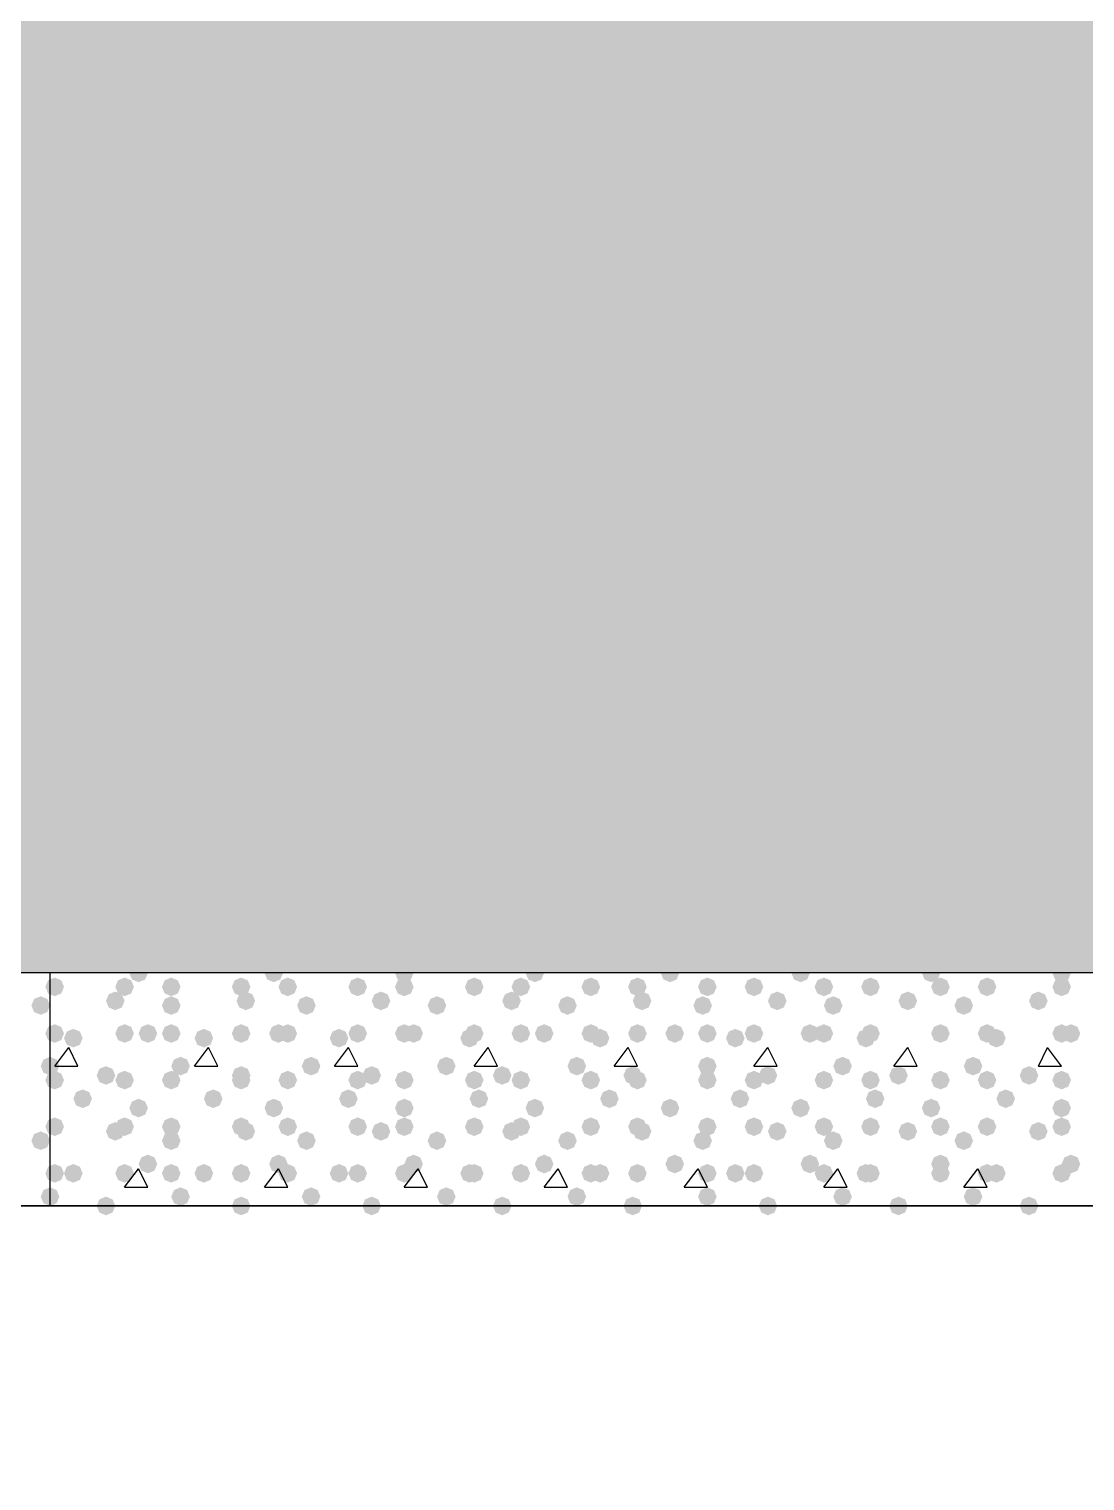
# Model space of a CAD drawing. Header units: millimetres. Extents: x 0 to 420, y 0 to 297.
# Drawn here: x 48.41 to 58, y 180.93 to 194.12 of the extents above; entities that cross this region are included whole.
import ezdxf

# ---------------------------------------------------------------- set-up
doc = ezdxf.new("R2010")
doc.units = ezdxf.units.MM
doc.layers.get('0').update_dxf_attribs({"linetype": 'CONTINUOUS'})

msp = doc.modelspace()

# ---------------------------------------------------------------- hatches: boundary and pattern name
at = {"true_color": 0x000008}
h = msp.add_hatch(color=0, dxfattribs=at)
h.paths.add_polyline_path([(194.775667, 204.639333), (33.401, 204.639333), (194.775667, 185.547)], flags=0)
h.paths.add_polyline_path([(33.401, 204.639333), (194.775667, 185.547), (33.401, 185.547)], flags=0)
for points in [[(49.487667, 185.547), (49.462796, 185.487204), (49.403, 185.462333), (49.343204, 185.487204), (49.318333, 185.547), (49.343204, 185.606796), (49.403, 185.631667), (49.462796, 185.606796)], [(50.715333, 185.547), (50.690463, 185.487204), (50.630667, 185.462333), (50.570871, 185.487204), (50.546, 185.547), (50.570871, 185.606796), (50.630667, 185.631667), (50.690462, 185.606796)], [(51.900667, 185.547), (51.875796, 185.487204), (51.816, 185.462333), (51.756204, 185.487204), (51.731333, 185.547), (51.756204, 185.606796), (51.816, 185.631667), (51.875796, 185.606796)], [(53.086, 185.547), (53.061129, 185.487204), (53.001333, 185.462333), (52.941537, 185.487204), (52.916667, 185.547), (52.941537, 185.606796), (53.001333, 185.631667), (53.061129, 185.606796)], [(54.313667, 185.547), (54.288796, 185.487204), (54.229, 185.462333), (54.169204, 185.487204), (54.144333, 185.547), (54.169204, 185.606796), (54.229, 185.631667), (54.288796, 185.606796)], [(55.499, 185.547), (55.474129, 185.487204), (55.414333, 185.462333), (55.354538, 185.487204), (55.329667, 185.547), (55.354537, 185.606796), (55.414333, 185.631667), (55.474129, 185.606796)], [(56.684333, 185.547), (56.659462, 185.487204), (56.599667, 185.462333), (56.539871, 185.487204), (56.515, 185.547), (56.539871, 185.606796), (56.599667, 185.631667), (56.659462, 185.606796)], [(57.869667, 185.547), (57.844796, 185.487204), (57.785, 185.462333), (57.725204, 185.487204), (57.700333, 185.547), (57.725204, 185.606796), (57.785, 185.631667), (57.844796, 185.606796)], [(48.725667, 185.42), (48.700796, 185.360204), (48.641, 185.335333), (48.581204, 185.360204), (48.556333, 185.42), (48.581204, 185.479796), (48.641, 185.504667), (48.700796, 185.479796)], [(49.360667, 185.42), (49.335796, 185.360204), (49.276, 185.335333), (49.216204, 185.360204), (49.191333, 185.42), (49.216204, 185.479796), (49.276, 185.504667), (49.335796, 185.479796)], [(49.784, 185.42), (49.759129, 185.360204), (49.699333, 185.335333), (49.639538, 185.360204), (49.614667, 185.42), (49.639537, 185.479796), (49.699333, 185.504667), (49.759129, 185.479796)], [(50.419, 185.42), (50.394129, 185.360204), (50.334333, 185.335333), (50.274538, 185.360204), (50.249667, 185.42), (50.274537, 185.479796), (50.334333, 185.504667), (50.394129, 185.479796)], [(50.842333, 185.42), (50.817463, 185.360204), (50.757667, 185.335333), (50.697871, 185.360204), (50.673, 185.42), (50.697871, 185.479796), (50.757667, 185.504667), (50.817462, 185.479796)], [(51.477333, 185.42), (51.452463, 185.360204), (51.392667, 185.335333), (51.332871, 185.360204), (51.308, 185.42), (51.332871, 185.479796), (51.392667, 185.504667), (51.452462, 185.479796)], [(51.900667, 185.42), (51.875796, 185.360204), (51.816, 185.335333), (51.756204, 185.360204), (51.731333, 185.42), (51.756204, 185.479796), (51.816, 185.504667), (51.875796, 185.479796)], [(52.535667, 185.42), (52.510796, 185.360204), (52.451, 185.335333), (52.391204, 185.360204), (52.366333, 185.42), (52.391204, 185.479796), (52.451, 185.504667), (52.510796, 185.479796)], [(52.959, 185.42), (52.934129, 185.360204), (52.874333, 185.335333), (52.814538, 185.360204), (52.789667, 185.42), (52.814537, 185.479796), (52.874333, 185.504667), (52.934129, 185.479796)], [(53.594, 185.42), (53.569129, 185.360204), (53.509333, 185.335333), (53.449538, 185.360204), (53.424667, 185.42), (53.449537, 185.479796), (53.509333, 185.504667), (53.569129, 185.479796)], [(54.017333, 185.42), (53.992463, 185.360204), (53.932667, 185.335333), (53.872871, 185.360204), (53.848, 185.42), (53.872871, 185.479796), (53.932667, 185.504667), (53.992462, 185.479796)], [(54.652333, 185.42), (54.627463, 185.360204), (54.567667, 185.335333), (54.507871, 185.360204), (54.483, 185.42), (54.507871, 185.479796), (54.567667, 185.504667), (54.627462, 185.479796)], [(55.075667, 185.42), (55.050796, 185.360204), (54.991, 185.335333), (54.931204, 185.360204), (54.906333, 185.42), (54.931204, 185.479796), (54.991, 185.504667), (55.050796, 185.479796)], [(55.710667, 185.42), (55.685796, 185.360204), (55.626, 185.335333), (55.566204, 185.360204), (55.541333, 185.42), (55.566204, 185.479796), (55.626, 185.504667), (55.685796, 185.479796)], [(56.134, 185.42), (56.109129, 185.360204), (56.049333, 185.335333), (55.989538, 185.360204), (55.964667, 185.42), (55.989537, 185.479796), (56.049333, 185.504667), (56.109129, 185.479796)], [(56.769, 185.42), (56.744129, 185.360204), (56.684333, 185.335333), (56.624538, 185.360204), (56.599667, 185.42), (56.624537, 185.479796), (56.684333, 185.504667), (56.744129, 185.479796)], [(57.192333, 185.42), (57.167463, 185.360204), (57.107667, 185.335333), (57.047871, 185.360204), (57.023, 185.42), (57.047871, 185.479796), (57.107667, 185.504667), (57.167462, 185.479796)], [(57.869667, 185.42), (57.844796, 185.360204), (57.785, 185.335333), (57.725204, 185.360204), (57.700333, 185.42), (57.725204, 185.479796), (57.785, 185.504667), (57.844796, 185.479796)], [(49.276, 185.293), (49.251129, 185.233204), (49.191333, 185.208333), (49.131537, 185.233204), (49.106667, 185.293), (49.131537, 185.352796), (49.191333, 185.377667), (49.251129, 185.352796)], [(49.784, 185.250667), (49.759129, 185.190871), (49.699333, 185.166), (49.639538, 185.190871), (49.614667, 185.250667), (49.639537, 185.310462), (49.699333, 185.335333), (49.759129, 185.310463)], [(50.461333, 185.293), (50.436462, 185.233204), (50.376667, 185.208333), (50.316871, 185.233204), (50.292, 185.293), (50.316871, 185.352796), (50.376667, 185.377667), (50.436462, 185.352796)], [(51.011667, 185.250667), (50.986796, 185.190871), (50.927, 185.166), (50.867204, 185.190871), (50.842333, 185.250667), (50.867204, 185.310462), (50.927, 185.335333), (50.986796, 185.310463)], [(51.689, 185.293), (51.664129, 185.233204), (51.604333, 185.208333), (51.544538, 185.233204), (51.519667, 185.293), (51.544537, 185.352796), (51.604333, 185.377667), (51.664129, 185.352796)], [(52.197, 185.250667), (52.172129, 185.190871), (52.112333, 185.166), (52.052538, 185.190871), (52.027667, 185.250667), (52.052537, 185.310462), (52.112333, 185.335333), (52.172129, 185.310463)], [(52.874333, 185.293), (52.849462, 185.233204), (52.789667, 185.208333), (52.729871, 185.233204), (52.705, 185.293), (52.729871, 185.352796), (52.789667, 185.377667), (52.849462, 185.352796)], [(53.382333, 185.250667), (53.357463, 185.190871), (53.297667, 185.166), (53.237871, 185.190871), (53.213, 185.250667), (53.237871, 185.310462), (53.297667, 185.335333), (53.357462, 185.310463)], [(54.059667, 185.293), (54.034796, 185.233204), (53.975, 185.208333), (53.915204, 185.233204), (53.890333, 185.293), (53.915204, 185.352796), (53.975, 185.377667), (54.034796, 185.352796)], [(54.61, 185.250667), (54.585129, 185.190871), (54.525333, 185.166), (54.465538, 185.190871), (54.440667, 185.250667), (54.465537, 185.310462), (54.525333, 185.335333), (54.585129, 185.310463)], [(55.287333, 185.293), (55.262463, 185.233204), (55.202667, 185.208333), (55.142871, 185.233204), (55.118, 185.293), (55.142871, 185.352796), (55.202667, 185.377667), (55.262462, 185.352796)], [(55.795333, 185.250667), (55.770463, 185.190871), (55.710667, 185.166), (55.650871, 185.190871), (55.626, 185.250667), (55.650871, 185.310462), (55.710667, 185.335333), (55.770462, 185.310463)], [(56.472667, 185.293), (56.447796, 185.233204), (56.388, 185.208333), (56.328204, 185.233204), (56.303333, 185.293), (56.328204, 185.352796), (56.388, 185.377667), (56.447796, 185.352796)], [(56.980667, 185.250667), (56.955796, 185.190871), (56.896, 185.166), (56.836204, 185.190871), (56.811333, 185.250667), (56.836204, 185.310462), (56.896, 185.335333), (56.955796, 185.310463)], [(57.658, 185.293), (57.633129, 185.233204), (57.573333, 185.208333), (57.513537, 185.233204), (57.488667, 185.293), (57.513537, 185.352796), (57.573333, 185.377667), (57.633129, 185.352796)], [(48.725667, 184.996667), (48.700796, 184.936871), (48.641, 184.912), (48.581204, 184.936871), (48.556333, 184.996667), (48.581204, 185.056462), (48.641, 185.081333), (48.700796, 185.056463)], [(48.895, 184.954333), (48.870129, 184.894537), (48.810333, 184.869667), (48.750538, 184.894537), (48.725667, 184.954333), (48.750537, 185.014129), (48.810333, 185.039), (48.870129, 185.014129)], [(49.360667, 184.996667), (49.335796, 184.936871), (49.276, 184.912), (49.216204, 184.936871), (49.191333, 184.996667), (49.216204, 185.056462), (49.276, 185.081333), (49.335796, 185.056463)], [(49.572333, 184.996667), (49.547463, 184.936871), (49.487667, 184.912), (49.427871, 184.936871), (49.403, 184.996667), (49.427871, 185.056462), (49.487667, 185.081333), (49.547462, 185.056463)], [(49.784, 184.996667), (49.759129, 184.936871), (49.699333, 184.912), (49.639538, 184.936871), (49.614667, 184.996667), (49.639537, 185.056462), (49.699333, 185.081333), (49.759129, 185.056463)], [(50.080333, 184.954333), (50.055463, 184.894537), (49.995667, 184.869667), (49.935871, 184.894537), (49.911, 184.954333), (49.935871, 185.014129), (49.995667, 185.039), (50.055462, 185.014129)], [(50.419, 184.996667), (50.394129, 184.936871), (50.334333, 184.912), (50.274538, 184.936871), (50.249667, 184.996667), (50.274537, 185.056462), (50.334333, 185.081333), (50.394129, 185.056463)], [(50.757667, 184.996667), (50.732796, 184.936871), (50.673, 184.912), (50.613204, 184.936871), (50.588333, 184.996667), (50.613204, 185.056462), (50.673, 185.081333), (50.732796, 185.056463)], [(50.842333, 184.996667), (50.817463, 184.936871), (50.757667, 184.912), (50.697871, 184.936871), (50.673, 184.996667), (50.697871, 185.056462), (50.757667, 185.081333), (50.817462, 185.056463)], [(51.308, 184.954333), (51.283129, 184.894537), (51.223333, 184.869667), (51.163537, 184.894537), (51.138667, 184.954333), (51.163537, 185.014129), (51.223333, 185.039), (51.283129, 185.014129)], [(51.477333, 184.996667), (51.452463, 184.936871), (51.392667, 184.912), (51.332871, 184.936871), (51.308, 184.996667), (51.332871, 185.056462), (51.392667, 185.081333), (51.452462, 185.056463)], [(51.900667, 184.996667), (51.875796, 184.936871), (51.816, 184.912), (51.756204, 184.936871), (51.731333, 184.996667), (51.756204, 185.056462), (51.816, 185.081333), (51.875796, 185.056463)], [(51.985333, 184.996667), (51.960463, 184.936871), (51.900667, 184.912), (51.840871, 184.936871), (51.816, 184.996667), (51.840871, 185.056462), (51.900667, 185.081333), (51.960462, 185.056463)], [(52.493333, 184.954333), (52.468463, 184.894537), (52.408667, 184.869667), (52.348871, 184.894537), (52.324, 184.954333), (52.348871, 185.014129), (52.408667, 185.039), (52.468462, 185.014129)], [(52.535667, 184.996667), (52.510796, 184.936871), (52.451, 184.912), (52.391204, 184.936871), (52.366333, 184.996667), (52.391204, 185.056462), (52.451, 185.081333), (52.510796, 185.056463)], [(52.959, 184.996667), (52.934129, 184.936871), (52.874333, 184.912), (52.814538, 184.936871), (52.789667, 184.996667), (52.814537, 185.056462), (52.874333, 185.081333), (52.934129, 185.056463)], [(53.170667, 184.996667), (53.145796, 184.936871), (53.086, 184.912), (53.026204, 184.936871), (53.001333, 184.996667), (53.026204, 185.056462), (53.086, 185.081333), (53.145796, 185.056463)], [(53.594, 184.996667), (53.569129, 184.936871), (53.509333, 184.912), (53.449538, 184.936871), (53.424667, 184.996667), (53.449537, 185.056462), (53.509333, 185.081333), (53.569129, 185.056463)], [(53.678667, 184.954333), (53.653796, 184.894537), (53.594, 184.869667), (53.534204, 184.894537), (53.509333, 184.954333), (53.534204, 185.014129), (53.594, 185.039), (53.653796, 185.014129)], [(54.017333, 184.996667), (53.992463, 184.936871), (53.932667, 184.912), (53.872871, 184.936871), (53.848, 184.996667), (53.872871, 185.056462), (53.932667, 185.081333), (53.992462, 185.056463)], [(54.356, 184.996667), (54.331129, 184.936871), (54.271333, 184.912), (54.211537, 184.936871), (54.186667, 184.996667), (54.211537, 185.056462), (54.271333, 185.081333), (54.331129, 185.056463)], [(54.652333, 184.996667), (54.627463, 184.936871), (54.567667, 184.912), (54.507871, 184.936871), (54.483, 184.996667), (54.507871, 185.056462), (54.567667, 185.081333), (54.627462, 185.056463)], [(54.906333, 184.954333), (54.881462, 184.894537), (54.821667, 184.869667), (54.761871, 184.894537), (54.737, 184.954333), (54.761871, 185.014129), (54.821667, 185.039), (54.881462, 185.014129)], [(55.075667, 184.996667), (55.050796, 184.936871), (54.991, 184.912), (54.931204, 184.936871), (54.906333, 184.996667), (54.931204, 185.056462), (54.991, 185.081333), (55.050796, 185.056463)], [(55.583667, 184.996667), (55.558796, 184.936871), (55.499, 184.912), (55.439204, 184.936871), (55.414333, 184.996667), (55.439204, 185.056462), (55.499, 185.081333), (55.558796, 185.056463)], [(55.710667, 184.996667), (55.685796, 184.936871), (55.626, 184.912), (55.566204, 184.936871), (55.541333, 184.996667), (55.566204, 185.056462), (55.626, 185.081333), (55.685796, 185.056463)], [(56.091667, 184.954333), (56.066796, 184.894537), (56.007, 184.869667), (55.947204, 184.894537), (55.922333, 184.954333), (55.947204, 185.014129), (56.007, 185.039), (56.066796, 185.014129)], [(56.134, 184.996667), (56.109129, 184.936871), (56.049333, 184.912), (55.989538, 184.936871), (55.964667, 184.996667), (55.989537, 185.056462), (56.049333, 185.081333), (56.109129, 185.056463)], [(56.769, 184.996667), (56.744129, 184.936871), (56.684333, 184.912), (56.624538, 184.936871), (56.599667, 184.996667), (56.624537, 185.056462), (56.684333, 185.081333), (56.744129, 185.056463)], [(56.769, 184.996667), (56.744129, 184.936871), (56.684333, 184.912), (56.624538, 184.936871), (56.599667, 184.996667), (56.624537, 185.056462), (56.684333, 185.081333), (56.744129, 185.056463)], [(57.192333, 184.996667), (57.167463, 184.936871), (57.107667, 184.912), (57.047871, 184.936871), (57.023, 184.996667), (57.047871, 185.056462), (57.107667, 185.081333), (57.167462, 185.056463)], [(57.277, 184.954333), (57.252129, 184.894537), (57.192333, 184.869667), (57.132538, 184.894537), (57.107667, 184.954333), (57.132537, 185.014129), (57.192333, 185.039), (57.252129, 185.014129)], [(57.869667, 184.996667), (57.844796, 184.936871), (57.785, 184.912), (57.725204, 184.936871), (57.700333, 184.996667), (57.725204, 185.056462), (57.785, 185.081333), (57.844796, 185.056463)], [(57.954333, 184.996667), (57.929462, 184.936871), (57.869667, 184.912), (57.809871, 184.936871), (57.785, 184.996667), (57.809871, 185.056462), (57.869667, 185.081333), (57.929462, 185.056463)], [(48.683333, 184.700333), (48.658463, 184.640537), (48.598667, 184.615667), (48.538871, 184.640537), (48.514, 184.700333), (48.538871, 184.760129), (48.598667, 184.785), (48.658462, 184.760129)], [(49.868667, 184.700333), (49.843796, 184.640537), (49.784, 184.615667), (49.724204, 184.640537), (49.699333, 184.700333), (49.724204, 184.760129), (49.784, 184.785), (49.843796, 184.760129)], [(51.054, 184.700333), (51.029129, 184.640537), (50.969333, 184.615667), (50.909538, 184.640537), (50.884667, 184.700333), (50.909537, 184.760129), (50.969333, 184.785), (51.029129, 184.760129)], [(52.281667, 184.700333), (52.256796, 184.640537), (52.197, 184.615667), (52.137204, 184.640537), (52.112333, 184.700333), (52.137204, 184.760129), (52.197, 184.785), (52.256796, 184.760129)], [(53.467, 184.700333), (53.442129, 184.640537), (53.382333, 184.615667), (53.322538, 184.640537), (53.297667, 184.700333), (53.322537, 184.760129), (53.382333, 184.785), (53.442129, 184.760129)], [(54.652333, 184.700333), (54.627463, 184.640537), (54.567667, 184.615667), (54.507871, 184.640537), (54.483, 184.700333), (54.507871, 184.760129), (54.567667, 184.785), (54.627462, 184.760129)], [(55.88, 184.700333), (55.855129, 184.640537), (55.795333, 184.615667), (55.735538, 184.640537), (55.710667, 184.700333), (55.735537, 184.760129), (55.795333, 184.785), (55.855129, 184.760129)], [(57.065333, 184.700333), (57.040463, 184.640537), (56.980667, 184.615667), (56.920871, 184.640537), (56.896, 184.700333), (56.920871, 184.760129), (56.980667, 184.785), (57.040462, 184.760129)], [(48.725667, 184.573333), (48.700796, 184.513537), (48.641, 184.488667), (48.581204, 184.513537), (48.556333, 184.573333), (48.581204, 184.633129), (48.641, 184.658), (48.700796, 184.633129)], [(49.191333, 184.615667), (49.166462, 184.555871), (49.106667, 184.531), (49.046871, 184.555871), (49.022, 184.615667), (49.046871, 184.675462), (49.106667, 184.700333), (49.166462, 184.675463)], [(49.360667, 184.573333), (49.335796, 184.513537), (49.276, 184.488667), (49.216204, 184.513537), (49.191333, 184.573333), (49.216204, 184.633129), (49.276, 184.658), (49.335796, 184.633129)], [(49.784, 184.573333), (49.759129, 184.513537), (49.699333, 184.488667), (49.639538, 184.513537), (49.614667, 184.573333), (49.639537, 184.633129), (49.699333, 184.658), (49.759129, 184.633129)], [(50.419, 184.615667), (50.394129, 184.555871), (50.334333, 184.531), (50.274538, 184.555871), (50.249667, 184.615667), (50.274537, 184.675462), (50.334333, 184.700333), (50.394129, 184.675463)], [(50.419, 184.573333), (50.394129, 184.513537), (50.334333, 184.488667), (50.274538, 184.513537), (50.249667, 184.573333), (50.274537, 184.633129), (50.334333, 184.658), (50.394129, 184.633129)], [(50.842333, 184.573333), (50.817463, 184.513537), (50.757667, 184.488667), (50.697871, 184.513537), (50.673, 184.573333), (50.697871, 184.633129), (50.757667, 184.658), (50.817462, 184.633129)], [(51.477333, 184.573333), (51.452463, 184.513537), (51.392667, 184.488667), (51.332871, 184.513537), (51.308, 184.573333), (51.332871, 184.633129), (51.392667, 184.658), (51.452462, 184.633129)], [(51.604333, 184.615667), (51.579462, 184.555871), (51.519667, 184.531), (51.459871, 184.555871), (51.435, 184.615667), (51.459871, 184.675462), (51.519667, 184.700333), (51.579462, 184.675463)], [(51.900667, 184.573333), (51.875796, 184.513537), (51.816, 184.488667), (51.756204, 184.513537), (51.731333, 184.573333), (51.756204, 184.633129), (51.816, 184.658), (51.875796, 184.633129)], [(52.535667, 184.573333), (52.510796, 184.513537), (52.451, 184.488667), (52.391204, 184.513537), (52.366333, 184.573333), (52.391204, 184.633129), (52.451, 184.658), (52.510796, 184.633129)], [(52.789667, 184.615667), (52.764796, 184.555871), (52.705, 184.531), (52.645204, 184.555871), (52.620333, 184.615667), (52.645204, 184.675462), (52.705, 184.700333), (52.764796, 184.675463)], [(52.959, 184.573333), (52.934129, 184.513537), (52.874333, 184.488667), (52.814538, 184.513537), (52.789667, 184.573333), (52.814537, 184.633129), (52.874333, 184.658), (52.934129, 184.633129)], [(53.594, 184.573333), (53.569129, 184.513537), (53.509333, 184.488667), (53.449538, 184.513537), (53.424667, 184.573333), (53.449537, 184.633129), (53.509333, 184.658), (53.569129, 184.633129)], [(53.975, 184.615667), (53.950129, 184.555871), (53.890333, 184.531), (53.830538, 184.555871), (53.805667, 184.615667), (53.830537, 184.675462), (53.890333, 184.700333), (53.950129, 184.675463)], [(54.017333, 184.573333), (53.992463, 184.513537), (53.932667, 184.488667), (53.872871, 184.513537), (53.848, 184.573333), (53.872871, 184.633129), (53.932667, 184.658), (53.992462, 184.633129)], [(54.652333, 184.573333), (54.627463, 184.513537), (54.567667, 184.488667), (54.507871, 184.513537), (54.483, 184.573333), (54.507871, 184.633129), (54.567667, 184.658), (54.627462, 184.633129)], [(55.075667, 184.573333), (55.050796, 184.513537), (54.991, 184.488667), (54.931204, 184.513537), (54.906333, 184.573333), (54.931204, 184.633129), (54.991, 184.658), (55.050796, 184.633129)], [(55.202667, 184.615667), (55.177796, 184.555871), (55.118, 184.531), (55.058204, 184.555871), (55.033333, 184.615667), (55.058204, 184.675462), (55.118, 184.700333), (55.177796, 184.675463)], [(55.710667, 184.573333), (55.685796, 184.513537), (55.626, 184.488667), (55.566204, 184.513537), (55.541333, 184.573333), (55.566204, 184.633129), (55.626, 184.658), (55.685796, 184.633129)], [(56.134, 184.573333), (56.109129, 184.513537), (56.049333, 184.488667), (55.989538, 184.513537), (55.964667, 184.573333), (55.989537, 184.633129), (56.049333, 184.658), (56.109129, 184.633129)], [(56.388, 184.615667), (56.363129, 184.555871), (56.303333, 184.531), (56.243537, 184.555871), (56.218667, 184.615667), (56.243537, 184.675462), (56.303333, 184.700333), (56.363129, 184.675463)], [(56.769, 184.573333), (56.744129, 184.513537), (56.684333, 184.488667), (56.624538, 184.513537), (56.599667, 184.573333), (56.624537, 184.633129), (56.684333, 184.658), (56.744129, 184.633129)], [(57.192333, 184.573333), (57.167463, 184.513537), (57.107667, 184.488667), (57.047871, 184.513537), (57.023, 184.573333), (57.047871, 184.633129), (57.107667, 184.658), (57.167462, 184.633129)], [(57.573333, 184.615667), (57.548463, 184.555871), (57.488667, 184.531), (57.428871, 184.555871), (57.404, 184.615667), (57.428871, 184.675462), (57.488667, 184.700333), (57.548462, 184.675463)], [(57.869667, 184.573333), (57.844796, 184.513537), (57.785, 184.488667), (57.725204, 184.513537), (57.700333, 184.573333), (57.725204, 184.633129), (57.785, 184.658), (57.844796, 184.633129)], [(48.979667, 184.404), (48.954796, 184.344204), (48.895, 184.319333), (48.835204, 184.344204), (48.810333, 184.404), (48.835204, 184.463796), (48.895, 184.488667), (48.954796, 184.463796)], [(50.165, 184.404), (50.140129, 184.344204), (50.080333, 184.319333), (50.020538, 184.344204), (49.995667, 184.404), (50.020537, 184.463796), (50.080333, 184.488667), (50.140129, 184.463796)], [(51.392667, 184.404), (51.367796, 184.344204), (51.308, 184.319333), (51.248204, 184.344204), (51.223333, 184.404), (51.248204, 184.463796), (51.308, 184.488667), (51.367796, 184.463796)], [(52.578, 184.404), (52.553129, 184.344204), (52.493333, 184.319333), (52.433538, 184.344204), (52.408667, 184.404), (52.433537, 184.463796), (52.493333, 184.488667), (52.553129, 184.463796)], [(53.763333, 184.404), (53.738463, 184.344204), (53.678667, 184.319333), (53.618871, 184.344204), (53.594, 184.404), (53.618871, 184.463796), (53.678667, 184.488667), (53.738462, 184.463796)], [(54.948667, 184.404), (54.923796, 184.344204), (54.864, 184.319333), (54.804204, 184.344204), (54.779333, 184.404), (54.804204, 184.463796), (54.864, 184.488667), (54.923796, 184.463796)], [(56.176333, 184.404), (56.151462, 184.344204), (56.091667, 184.319333), (56.031871, 184.344204), (56.007, 184.404), (56.031871, 184.463796), (56.091667, 184.488667), (56.151462, 184.463796)], [(57.361667, 184.404), (57.336796, 184.344204), (57.277, 184.319333), (57.217204, 184.344204), (57.192333, 184.404), (57.217204, 184.463796), (57.277, 184.488667), (57.336796, 184.463796)], [(49.487667, 184.319333), (49.462796, 184.259537), (49.403, 184.234667), (49.343204, 184.259537), (49.318333, 184.319333), (49.343204, 184.379129), (49.403, 184.404), (49.462796, 184.379129)], [(50.715333, 184.319333), (50.690463, 184.259537), (50.630667, 184.234667), (50.570871, 184.259537), (50.546, 184.319333), (50.570871, 184.379129), (50.630667, 184.404), (50.690462, 184.379129)], [(51.900667, 184.319333), (51.875796, 184.259537), (51.816, 184.234667), (51.756204, 184.259537), (51.731333, 184.319333), (51.756204, 184.379129), (51.816, 184.404), (51.875796, 184.379129)], [(53.086, 184.319333), (53.061129, 184.259537), (53.001333, 184.234667), (52.941537, 184.259537), (52.916667, 184.319333), (52.941537, 184.379129), (53.001333, 184.404), (53.061129, 184.379129)], [(54.313667, 184.319333), (54.288796, 184.259537), (54.229, 184.234667), (54.169204, 184.259537), (54.144333, 184.319333), (54.169204, 184.379129), (54.229, 184.404), (54.288796, 184.379129)], [(55.499, 184.319333), (55.474129, 184.259537), (55.414333, 184.234667), (55.354538, 184.259537), (55.329667, 184.319333), (55.354537, 184.379129), (55.414333, 184.404), (55.474129, 184.379129)], [(56.684333, 184.319333), (56.659462, 184.259537), (56.599667, 184.234667), (56.539871, 184.259537), (56.515, 184.319333), (56.539871, 184.379129), (56.599667, 184.404), (56.659462, 184.379129)], [(57.869667, 184.319333), (57.844796, 184.259537), (57.785, 184.234667), (57.725204, 184.259537), (57.700333, 184.319333), (57.725204, 184.379129), (57.785, 184.404), (57.844796, 184.379129)], [(48.725667, 184.15), (48.700796, 184.090204), (48.641, 184.065333), (48.581204, 184.090204), (48.556333, 184.15), (48.581204, 184.209796), (48.641, 184.234667), (48.700796, 184.209796)], [(49.360667, 184.15), (49.335796, 184.090204), (49.276, 184.065333), (49.216204, 184.090204), (49.191333, 184.15), (49.216204, 184.209796), (49.276, 184.234667), (49.335796, 184.209796)], [(49.784, 184.15), (49.759129, 184.090204), (49.699333, 184.065333), (49.639538, 184.090204), (49.614667, 184.15), (49.639537, 184.209796), (49.699333, 184.234667), (49.759129, 184.209796)], [(50.419, 184.15), (50.394129, 184.090204), (50.334333, 184.065333), (50.274538, 184.090204), (50.249667, 184.15), (50.274537, 184.209796), (50.334333, 184.234667), (50.394129, 184.209796)], [(50.842333, 184.15), (50.817463, 184.090204), (50.757667, 184.065333), (50.697871, 184.090204), (50.673, 184.15), (50.697871, 184.209796), (50.757667, 184.234667), (50.817462, 184.209796)], [(51.477333, 184.15), (51.452463, 184.090204), (51.392667, 184.065333), (51.332871, 184.090204), (51.308, 184.15), (51.332871, 184.209796), (51.392667, 184.234667), (51.452462, 184.209796)], [(51.900667, 184.15), (51.875796, 184.090204), (51.816, 184.065333), (51.756204, 184.090204), (51.731333, 184.15), (51.756204, 184.209796), (51.816, 184.234667), (51.875796, 184.209796)], [(52.535667, 184.15), (52.510796, 184.090204), (52.451, 184.065333), (52.391204, 184.090204), (52.366333, 184.15), (52.391204, 184.209796), (52.451, 184.234667), (52.510796, 184.209796)], [(52.959, 184.15), (52.934129, 184.090204), (52.874333, 184.065333), (52.814538, 184.090204), (52.789667, 184.15), (52.814537, 184.209796), (52.874333, 184.234667), (52.934129, 184.209796)], [(53.594, 184.15), (53.569129, 184.090204), (53.509333, 184.065333), (53.449538, 184.090204), (53.424667, 184.15), (53.449537, 184.209796), (53.509333, 184.234667), (53.569129, 184.209796)], [(54.017333, 184.15), (53.992463, 184.090204), (53.932667, 184.065333), (53.872871, 184.090204), (53.848, 184.15), (53.872871, 184.209796), (53.932667, 184.234667), (53.992462, 184.209796)], [(54.652333, 184.15), (54.627463, 184.090204), (54.567667, 184.065333), (54.507871, 184.090204), (54.483, 184.15), (54.507871, 184.209796), (54.567667, 184.234667), (54.627462, 184.209796)], [(55.075667, 184.15), (55.050796, 184.090204), (54.991, 184.065333), (54.931204, 184.090204), (54.906333, 184.15), (54.931204, 184.209796), (54.991, 184.234667), (55.050796, 184.209796)], [(55.710667, 184.15), (55.685796, 184.090204), (55.626, 184.065333), (55.566204, 184.090204), (55.541333, 184.15), (55.566204, 184.209796), (55.626, 184.234667), (55.685796, 184.209796)], [(56.134, 184.15), (56.109129, 184.090204), (56.049333, 184.065333), (55.989538, 184.090204), (55.964667, 184.15), (55.989537, 184.209796), (56.049333, 184.234667), (56.109129, 184.209796)], [(56.769, 184.15), (56.744129, 184.090204), (56.684333, 184.065333), (56.624538, 184.090204), (56.599667, 184.15), (56.624537, 184.209796), (56.684333, 184.234667), (56.744129, 184.209796)], [(57.192333, 184.15), (57.167463, 184.090204), (57.107667, 184.065333), (57.047871, 184.090204), (57.023, 184.15), (57.047871, 184.209796), (57.107667, 184.234667), (57.167462, 184.209796)], [(57.869667, 184.15), (57.844796, 184.090204), (57.785, 184.065333), (57.725204, 184.090204), (57.700333, 184.15), (57.725204, 184.209796), (57.785, 184.234667), (57.844796, 184.209796)], [(49.276, 184.107667), (49.251129, 184.047871), (49.191333, 184.023), (49.131537, 184.047871), (49.106667, 184.107667), (49.131537, 184.167462), (49.191333, 184.192333), (49.251129, 184.167463)], [(49.784, 184.023), (49.759129, 183.963204), (49.699333, 183.938333), (49.639538, 183.963204), (49.614667, 184.023), (49.639537, 184.082796), (49.699333, 184.107667), (49.759129, 184.082796)], [(50.461333, 184.107667), (50.436462, 184.047871), (50.376667, 184.023), (50.316871, 184.047871), (50.292, 184.107667), (50.316871, 184.167462), (50.376667, 184.192333), (50.436462, 184.167463)], [(51.011667, 184.023), (50.986796, 183.963204), (50.927, 183.938333), (50.867204, 183.963204), (50.842333, 184.023), (50.867204, 184.082796), (50.927, 184.107667), (50.986796, 184.082796)], [(51.689, 184.107667), (51.664129, 184.047871), (51.604333, 184.023), (51.544538, 184.047871), (51.519667, 184.107667), (51.544537, 184.167462), (51.604333, 184.192333), (51.664129, 184.167463)], [(52.197, 184.023), (52.172129, 183.963204), (52.112333, 183.938333), (52.052538, 183.963204), (52.027667, 184.023), (52.052537, 184.082796), (52.112333, 184.107667), (52.172129, 184.082796)], [(52.874333, 184.107667), (52.849462, 184.047871), (52.789667, 184.023), (52.729871, 184.047871), (52.705, 184.107667), (52.729871, 184.167462), (52.789667, 184.192333), (52.849462, 184.167463)], [(53.382333, 184.023), (53.357463, 183.963204), (53.297667, 183.938333), (53.237871, 183.963204), (53.213, 184.023), (53.237871, 184.082796), (53.297667, 184.107667), (53.357462, 184.082796)], [(54.059667, 184.107667), (54.034796, 184.047871), (53.975, 184.023), (53.915204, 184.047871), (53.890333, 184.107667), (53.915204, 184.167462), (53.975, 184.192333), (54.034796, 184.167463)], [(54.61, 184.023), (54.585129, 183.963204), (54.525333, 183.938333), (54.465538, 183.963204), (54.440667, 184.023), (54.465537, 184.082796), (54.525333, 184.107667), (54.585129, 184.082796)], [(55.287333, 184.107667), (55.262463, 184.047871), (55.202667, 184.023), (55.142871, 184.047871), (55.118, 184.107667), (55.142871, 184.167462), (55.202667, 184.192333), (55.262462, 184.167463)], [(55.795333, 184.023), (55.770463, 183.963204), (55.710667, 183.938333), (55.650871, 183.963204), (55.626, 184.023), (55.650871, 184.082796), (55.710667, 184.107667), (55.770462, 184.082796)], [(56.472667, 184.107667), (56.447796, 184.047871), (56.388, 184.023), (56.328204, 184.047871), (56.303333, 184.107667), (56.328204, 184.167462), (56.388, 184.192333), (56.447796, 184.167463)], [(56.980667, 184.023), (56.955796, 183.963204), (56.896, 183.938333), (56.836204, 183.963204), (56.811333, 184.023), (56.836204, 184.082796), (56.896, 184.107667), (56.955796, 184.082796)], [(57.658, 184.107667), (57.633129, 184.047871), (57.573333, 184.023), (57.513537, 184.047871), (57.488667, 184.107667), (57.513537, 184.167462), (57.573333, 184.192333), (57.633129, 184.167463)], [(49.572333, 183.811333), (49.547463, 183.751537), (49.487667, 183.726667), (49.427871, 183.751537), (49.403, 183.811333), (49.427871, 183.871129), (49.487667, 183.896), (49.547462, 183.871129)], [(50.757667, 183.811333), (50.732796, 183.751537), (50.673, 183.726667), (50.613204, 183.751537), (50.588333, 183.811333), (50.613204, 183.871129), (50.673, 183.896), (50.732796, 183.871129)], [(51.985333, 183.811333), (51.960463, 183.751537), (51.900667, 183.726667), (51.840871, 183.751537), (51.816, 183.811333), (51.840871, 183.871129), (51.900667, 183.896), (51.960462, 183.871129)], [(53.170667, 183.811333), (53.145796, 183.751537), (53.086, 183.726667), (53.026204, 183.751537), (53.001333, 183.811333), (53.026204, 183.871129), (53.086, 183.896), (53.145796, 183.871129)], [(54.356, 183.811333), (54.331129, 183.751537), (54.271333, 183.726667), (54.211537, 183.751537), (54.186667, 183.811333), (54.211537, 183.871129), (54.271333, 183.896), (54.331129, 183.871129)], [(55.583667, 183.811333), (55.558796, 183.751537), (55.499, 183.726667), (55.439204, 183.751537), (55.414333, 183.811333), (55.439204, 183.871129), (55.499, 183.896), (55.558796, 183.871129)], [(56.769, 183.811333), (56.744129, 183.751537), (56.684333, 183.726667), (56.624538, 183.751537), (56.599667, 183.811333), (56.624537, 183.871129), (56.684333, 183.896), (56.744129, 183.871129)], [(57.954333, 183.811333), (57.929462, 183.751537), (57.869667, 183.726667), (57.809871, 183.751537), (57.785, 183.811333), (57.809871, 183.871129), (57.869667, 183.896), (57.929462, 183.871129)], [(48.725667, 183.726667), (48.700796, 183.666871), (48.641, 183.642), (48.581204, 183.666871), (48.556333, 183.726667), (48.581204, 183.786462), (48.641, 183.811333), (48.700796, 183.786463)], [(48.895, 183.726667), (48.870129, 183.666871), (48.810333, 183.642), (48.750538, 183.666871), (48.725667, 183.726667), (48.750537, 183.786462), (48.810333, 183.811333), (48.870129, 183.786463)], [(49.360667, 183.726667), (49.335796, 183.666871), (49.276, 183.642), (49.216204, 183.666871), (49.191333, 183.726667), (49.216204, 183.786462), (49.276, 183.811333), (49.335796, 183.786463)], [(49.784, 183.726667), (49.759129, 183.666871), (49.699333, 183.642), (49.639538, 183.666871), (49.614667, 183.726667), (49.639537, 183.786462), (49.699333, 183.811333), (49.759129, 183.786463)], [(50.080333, 183.726667), (50.055463, 183.666871), (49.995667, 183.642), (49.935871, 183.666871), (49.911, 183.726667), (49.935871, 183.786462), (49.995667, 183.811333), (50.055462, 183.786463)], [(50.419, 183.726667), (50.394129, 183.666871), (50.334333, 183.642), (50.274538, 183.666871), (50.249667, 183.726667), (50.274537, 183.786462), (50.334333, 183.811333), (50.394129, 183.786463)], [(50.842333, 183.726667), (50.817463, 183.666871), (50.757667, 183.642), (50.697871, 183.666871), (50.673, 183.726667), (50.697871, 183.786462), (50.757667, 183.811333), (50.817462, 183.786463)], [(51.308, 183.726667), (51.283129, 183.666871), (51.223333, 183.642), (51.163537, 183.666871), (51.138667, 183.726667), (51.163537, 183.786462), (51.223333, 183.811333), (51.283129, 183.786463)], [(51.477333, 183.726667), (51.452463, 183.666871), (51.392667, 183.642), (51.332871, 183.666871), (51.308, 183.726667), (51.332871, 183.786462), (51.392667, 183.811333), (51.452462, 183.786463)], [(51.900667, 183.726667), (51.875796, 183.666871), (51.816, 183.642), (51.756204, 183.666871), (51.731333, 183.726667), (51.756204, 183.786462), (51.816, 183.811333), (51.875796, 183.786463)], [(52.493333, 183.726667), (52.468463, 183.666871), (52.408667, 183.642), (52.348871, 183.666871), (52.324, 183.726667), (52.348871, 183.786462), (52.408667, 183.811333), (52.468462, 183.786463)], [(52.535667, 183.726667), (52.510796, 183.666871), (52.451, 183.642), (52.391204, 183.666871), (52.366333, 183.726667), (52.391204, 183.786462), (52.451, 183.811333), (52.510796, 183.786463)], [(52.959, 183.726667), (52.934129, 183.666871), (52.874333, 183.642), (52.814538, 183.666871), (52.789667, 183.726667), (52.814537, 183.786462), (52.874333, 183.811333), (52.934129, 183.786463)], [(53.594, 183.726667), (53.569129, 183.666871), (53.509333, 183.642), (53.449538, 183.666871), (53.424667, 183.726667), (53.449537, 183.786462), (53.509333, 183.811333), (53.569129, 183.786463)], [(53.678667, 183.726667), (53.653796, 183.666871), (53.594, 183.642), (53.534204, 183.666871), (53.509333, 183.726667), (53.534204, 183.786462), (53.594, 183.811333), (53.653796, 183.786463)], [(54.017333, 183.726667), (53.992463, 183.666871), (53.932667, 183.642), (53.872871, 183.666871), (53.848, 183.726667), (53.872871, 183.786462), (53.932667, 183.811333), (53.992462, 183.786463)], [(54.652333, 183.726667), (54.627463, 183.666871), (54.567667, 183.642), (54.507871, 183.666871), (54.483, 183.726667), (54.507871, 183.786462), (54.567667, 183.811333), (54.627462, 183.786463)], [(54.906333, 183.726667), (54.881462, 183.666871), (54.821667, 183.642), (54.761871, 183.666871), (54.737, 183.726667), (54.761871, 183.786462), (54.821667, 183.811333), (54.881462, 183.786463)], [(55.075667, 183.726667), (55.050796, 183.666871), (54.991, 183.642), (54.931204, 183.666871), (54.906333, 183.726667), (54.931204, 183.786462), (54.991, 183.811333), (55.050796, 183.786463)], [(55.710667, 183.726667), (55.685796, 183.666871), (55.626, 183.642), (55.566204, 183.666871), (55.541333, 183.726667), (55.566204, 183.786462), (55.626, 183.811333), (55.685796, 183.786463)], [(56.091667, 183.726667), (56.066796, 183.666871), (56.007, 183.642), (55.947204, 183.666871), (55.922333, 183.726667), (55.947204, 183.786462), (56.007, 183.811333), (56.066796, 183.786463)], [(56.134, 183.726667), (56.109129, 183.666871), (56.049333, 183.642), (55.989538, 183.666871), (55.964667, 183.726667), (55.989537, 183.786462), (56.049333, 183.811333), (56.109129, 183.786463)], [(56.769, 183.726667), (56.744129, 183.666871), (56.684333, 183.642), (56.624538, 183.666871), (56.599667, 183.726667), (56.624537, 183.786462), (56.684333, 183.811333), (56.744129, 183.786463)], [(57.192333, 183.726667), (57.167463, 183.666871), (57.107667, 183.642), (57.047871, 183.666871), (57.023, 183.726667), (57.047871, 183.786462), (57.107667, 183.811333), (57.167462, 183.786463)], [(57.277, 183.726667), (57.252129, 183.666871), (57.192333, 183.642), (57.132538, 183.666871), (57.107667, 183.726667), (57.132537, 183.786462), (57.192333, 183.811333), (57.252129, 183.786463)], [(57.869667, 183.726667), (57.844796, 183.666871), (57.785, 183.642), (57.725204, 183.666871), (57.700333, 183.726667), (57.725204, 183.786462), (57.785, 183.811333), (57.844796, 183.786463)], [(48.683333, 183.515), (48.658463, 183.455204), (48.598667, 183.430333), (48.538871, 183.455204), (48.514, 183.515), (48.538871, 183.574796), (48.598667, 183.599667), (48.658462, 183.574796)], [(49.868667, 183.515), (49.843796, 183.455204), (49.784, 183.430333), (49.724204, 183.455204), (49.699333, 183.515), (49.724204, 183.574796), (49.784, 183.599667), (49.843796, 183.574796)], [(51.054, 183.515), (51.029129, 183.455204), (50.969333, 183.430333), (50.909538, 183.455204), (50.884667, 183.515), (50.909537, 183.574796), (50.969333, 183.599667), (51.029129, 183.574796)], [(52.281667, 183.515), (52.256796, 183.455204), (52.197, 183.430333), (52.137204, 183.455204), (52.112333, 183.515), (52.137204, 183.574796), (52.197, 183.599667), (52.256796, 183.574796)], [(53.467, 183.515), (53.442129, 183.455204), (53.382333, 183.430333), (53.322538, 183.455204), (53.297667, 183.515), (53.322537, 183.574796), (53.382333, 183.599667), (53.442129, 183.574796)], [(54.652333, 183.515), (54.627463, 183.455204), (54.567667, 183.430333), (54.507871, 183.455204), (54.483, 183.515), (54.507871, 183.574796), (54.567667, 183.599667), (54.627462, 183.574796)], [(55.88, 183.515), (55.855129, 183.455204), (55.795333, 183.430333), (55.735538, 183.455204), (55.710667, 183.515), (55.735537, 183.574796), (55.795333, 183.599667), (55.855129, 183.574796)], [(57.065333, 183.515), (57.040463, 183.455204), (56.980667, 183.430333), (56.920871, 183.455204), (56.896, 183.515), (56.920871, 183.574796), (56.980667, 183.599667), (57.040462, 183.574796)], [(49.191333, 183.430333), (49.166462, 183.370537), (49.106667, 183.345667), (49.046871, 183.370537), (49.022, 183.430333), (49.046871, 183.490129), (49.106667, 183.515), (49.166462, 183.490129)], [(50.419, 183.430333), (50.394129, 183.370537), (50.334333, 183.345667), (50.274538, 183.370537), (50.249667, 183.430333), (50.274537, 183.490129), (50.334333, 183.515), (50.394129, 183.490129)], [(51.604333, 183.430333), (51.579462, 183.370537), (51.519667, 183.345667), (51.459871, 183.370537), (51.435, 183.430333), (51.459871, 183.490129), (51.519667, 183.515), (51.579462, 183.490129)], [(52.789667, 183.430333), (52.764796, 183.370537), (52.705, 183.345667), (52.645204, 183.370537), (52.620333, 183.430333), (52.645204, 183.490129), (52.705, 183.515), (52.764796, 183.490129)], [(53.975, 183.430333), (53.950129, 183.370537), (53.890333, 183.345667), (53.830538, 183.370537), (53.805667, 183.430333), (53.830537, 183.490129), (53.890333, 183.515), (53.950129, 183.490129)], [(55.202667, 183.430333), (55.177796, 183.370537), (55.118, 183.345667), (55.058204, 183.370537), (55.033333, 183.430333), (55.058204, 183.490129), (55.118, 183.515), (55.177796, 183.490129)], [(56.388, 183.430333), (56.363129, 183.370537), (56.303333, 183.345667), (56.243537, 183.370537), (56.218667, 183.430333), (56.243537, 183.490129), (56.303333, 183.515), (56.363129, 183.490129)], [(57.573333, 183.430333), (57.548463, 183.370537), (57.488667, 183.345667), (57.428871, 183.370537), (57.404, 183.430333), (57.428871, 183.490129), (57.488667, 183.515), (57.548462, 183.490129)]]:
    msp.add_hatch(color=0, dxfattribs=at).paths.add_polyline_path(points, flags=0)
at = {"true_color": 0x000007}
for points in [[(48.598667, 185.250667), (48.573796, 185.190871), (48.514, 185.166), (48.454204, 185.190871), (48.429333, 185.250667), (48.454204, 185.310462), (48.514, 185.335333), (48.573796, 185.310463)], [(48.598667, 184.023), (48.573796, 183.963204), (48.514, 183.938333), (48.454204, 183.963204), (48.429333, 184.023), (48.454204, 184.082796), (48.514, 184.107667), (48.573796, 184.082796)]]:
    msp.add_hatch(color=0, dxfattribs=at).paths.add_polyline_path(points, flags=0)

# ---------------------------------------------------------------- linework, layer by layer
at = {"color": 0, "true_color": 0x000007}
for points in [[(32.342667, 185.547), (32.342667, 162.263667), (380.576667, 162.263667), (380.576667, 185.547), (218.101333, 185.547), (218.101333, 206.756), (194.775667, 206.756), (194.775667, 185.547)], [(32.342667, 185.547), (32.342667, 162.263667), (380.576667, 162.263667), (380.576667, 185.547), (218.101333, 185.547), (218.101333, 206.756), (194.775667, 206.756), (194.775667, 185.547)], [(46.482, 185.547), (46.482, 183.430333), (48.598667, 183.430333), (48.598667, 185.547)]]:
    msp.add_lwpolyline(points, close=True, dxfattribs=at)
at = {"color": 0, "true_color": 0x000008}
msp.add_lwpolyline([(33.401, 204.639333), (194.775667, 185.547), (33.401, 185.547)], close=True, dxfattribs=at)
at = {"color": 0, "true_color": 0x0000fd}
msp.add_lwpolyline([(34.459333, 164.380333), (378.46, 164.380333), (378.46, 183.430333), (215.984667, 183.430333), (215.984667, 204.639333), (196.934667, 204.639333), (196.934667, 183.430333), (34.459333, 183.430333)], close=True, dxfattribs=at)
at = {"color": 0, "true_color": 0x000007}
for points in [[(67.648667, 185.547), (48.598667, 185.547)], [(48.598667, 183.430333), (67.648667, 183.430333)]]:
    msp.add_lwpolyline(points, dxfattribs=at)
at = {"color": 0, "true_color": 0x000008}
for points in [[(48.641, 184.700333), (48.768, 184.869667)], [(48.852667, 184.700333), (48.768, 184.869667)], [(49.911, 184.700333), (50.038, 184.869667)], [(50.122667, 184.700333), (50.038, 184.869667)], [(51.181, 184.700333), (51.308, 184.869667)], [(51.392667, 184.700333), (51.308, 184.869667)], [(52.451, 184.700333), (52.578, 184.869667)], [(52.662667, 184.700333), (52.578, 184.869667)], [(53.721, 184.700333), (53.848, 184.869667)], [(53.932667, 184.700333), (53.848, 184.869667)], [(54.991, 184.700333), (55.118, 184.869667)], [(55.202667, 184.700333), (55.118, 184.869667)], [(56.261, 184.700333), (56.388, 184.869667)], [(56.472667, 184.700333), (56.388, 184.869667)], [(57.573333, 184.700333), (57.658, 184.869667)], [(57.785, 184.700333), (57.658, 184.869667)], [(48.641, 184.700333), (48.852667, 184.700333)], [(49.911, 184.700333), (50.122667, 184.700333)], [(51.181, 184.700333), (51.392667, 184.700333)], [(52.451, 184.700333), (52.662667, 184.700333)], [(53.721, 184.700333), (53.932667, 184.700333)], [(54.991, 184.700333), (55.202667, 184.700333)], [(56.261, 184.700333), (56.472667, 184.700333)], [(57.573333, 184.700333), (57.785, 184.700333)], [(49.276, 183.599667), (49.403, 183.769)], [(49.487667, 183.599667), (49.403, 183.769)], [(50.546, 183.599667), (50.673, 183.769)], [(50.757667, 183.599667), (50.673, 183.769)], [(51.816, 183.599667), (51.943, 183.769)], [(52.027667, 183.599667), (51.943, 183.769)], [(53.086, 183.599667), (53.213, 183.769)], [(53.297667, 183.599667), (53.213, 183.769)], [(54.356, 183.599667), (54.483, 183.769)], [(54.567667, 183.599667), (54.483, 183.769)], [(55.626, 183.599667), (55.753, 183.769)], [(55.837667, 183.599667), (55.753, 183.769)], [(56.896, 183.599667), (57.023, 183.769)], [(57.107667, 183.599667), (57.023, 183.769)], [(49.276, 183.599667), (49.487667, 183.599667)], [(50.546, 183.599667), (50.757667, 183.599667)], [(51.816, 183.599667), (52.027667, 183.599667)], [(53.086, 183.599667), (53.297667, 183.599667)], [(54.356, 183.599667), (54.567667, 183.599667)], [(55.626, 183.599667), (55.837667, 183.599667)], [(56.896, 183.599667), (57.107667, 183.599667)]]:
    msp.add_lwpolyline(points, dxfattribs=at)

doc.saveas('drawing.dxf')
